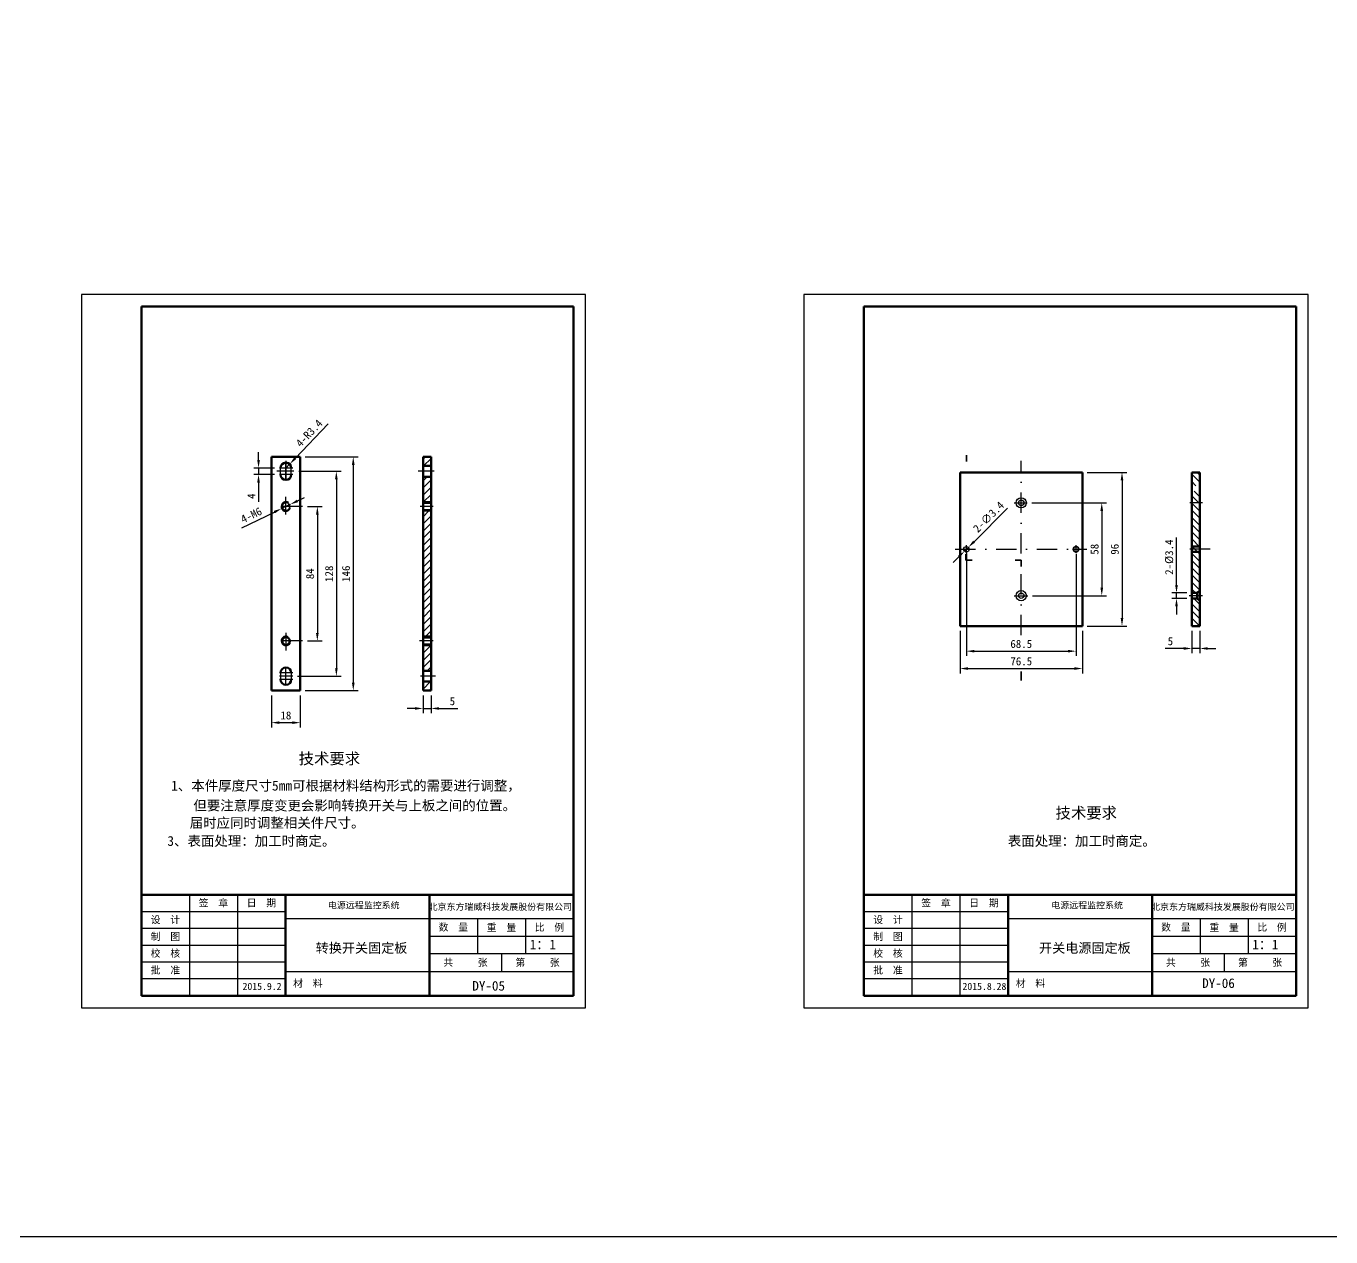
# Model space of a CAD drawing. Header units: millimetres. Extents: x 4100 to 7818, y 1137 to 2652.
# Drawn here: x 6391 to 7207, y 1139 to 1895 of the extents above; entities that cross this region are included whole.
import ezdxf

# ---------------------------------------------------------------- set-up
doc = ezdxf.new("R2010")
doc.units = ezdxf.units.MM
doc.linetypes.add('DASHDOTX2', pattern=[50.8, 25.4, -12.7, 0, -12.7])
doc.layers.get('0').update_dxf_attribs({"lineweight": 50})
doc.layers.get('Defpoints').update_dxf_attribs({"lineweight": 25})
doc.layers.add('1轮廓实线层', color=7, linetype='Continuous')
doc.layers.add('点划线', color=1, linetype='DASHDOTX2', lineweight=30)
doc.layers.add('细实线', color=1, linetype='Continuous', lineweight=30)
doc.styles.get("Standard").update_dxf_attribs({"font": 'SimSun.ttf', "height": 5})
doc.dimstyles.new('ISO-25', dxfattribs={"dimtxt": 8, "dimasz": 20, "dimexe": 5, "dimexo": 0.625, "dimgap": 20, "dimtad": 1, "dimdsep": 46, "dimtxsty": 'Standard', "dimcen": 2.5, "dimclrd": 4, "dimclre": 4, "dimclrt": 4, "dimadec": 0, "dimazin": 0, "dimtfac": 1, "dimtmove": 0, "dimatfit": 3, "dimfxl": 0, "dimarcsym": 0})
pattern_1 = [(45, (-16.6817, 599.2844), (-2.245064, 2.245064), [])]

# ---------------------------------------------------------------- blocks, each defined once
blk = doc.blocks.new('*D14')
at = {"layer": 'Defpoints', "color": 0, "lineweight": -3}
for p in [(7016.68, 1597.37), (7017.18, 1539.37), (7063.39, 1539.37)]:
    blk.add_point(p, dxfattribs=at)
at = {"layer": '细实线', "color": 1, "lineweight": 25}
for p, q in [((7019.68, 1597.37), (7066.39, 1597.37)), ((7063.39, 1592.37), (7063.39, 1544.37)), ((7020.18, 1539.37), (7066.39, 1539.37))]:
    blk.add_line(p, q, dxfattribs=at)
at = {"layer": '细实线', "color": 1, "lineweight": -3}
for points in [[(7062.56, 1592.37), (7064.23, 1592.37), (7063.39, 1597.37)], [(7062.56, 1544.37), (7064.23, 1544.37), (7063.39, 1539.37)]]:
    blk.add_solid(points, dxfattribs=at)
at = {"layer": '细实线', "color": 1, "lineweight": -3, "insert": (7058.89, 1568.37), "char_height": 5, "attachment_point": 5, "rotation": 90}
blk.add_mtext('58', dxfattribs=at)
blk = doc.blocks.new('_None')
blk = doc.blocks.new('*D16')
at = {"layer": 'Defpoints', "color": 0, "lineweight": -3}
for p in [(6550.88, 1593.77), (6556.28, 1596.37)]:
    blk.add_point(p, dxfattribs=at)
at = {"layer": '细实线', "color": 1, "lineweight": 25}
for p, q in [((6560.79, 1598.54), (6565.29, 1600.71)), ((6525.99, 1581.8), (6546.37, 1591.6)), ((6556.28, 1596.37), (6550.88, 1593.77))]:
    blk.add_line(p, q, dxfattribs=at)
at = {"layer": '细实线', "color": 1, "lineweight": -3}
for points in [[(6560.43, 1599.29), (6561.15, 1597.79), (6556.28, 1596.37)], [(6546.01, 1592.36), (6546.73, 1590.85), (6550.88, 1593.77)]]:
    blk.add_solid(points, dxfattribs=at)
at = {"layer": '细实线', "color": 1, "lineweight": -3, "insert": (6531.98, 1589.67), "char_height": 5, "attachment_point": 5, "rotation": 25.69347}
blk.add_mtext('4-M6', dxfattribs=at)
blk = doc.blocks.new('*D18')
at = {"layer": 'Defpoints', "color": 0, "lineweight": -3}
for p in [(6558.63, 1617.07), (6557.85, 1489.07), (6585.1, 1489.07)]:
    blk.add_point(p, dxfattribs=at)
at = {"layer": '细实线', "color": 1, "lineweight": 25}
for p, q in [((6561.63, 1617.07), (6588.1, 1617.07)), ((6585.1, 1612.07), (6585.1, 1494.07)), ((6560.85, 1489.07), (6588.1, 1489.07))]:
    blk.add_line(p, q, dxfattribs=at)
at = {"layer": '细实线', "color": 1, "lineweight": -3}
for points in [[(6584.27, 1612.07), (6585.94, 1612.07), (6585.1, 1617.07)], [(6584.27, 1494.07), (6585.94, 1494.07), (6585.1, 1489.07)]]:
    blk.add_solid(points, dxfattribs=at)
at = {"layer": '细实线', "color": 1, "lineweight": -3, "insert": (6580.6, 1553.07), "char_height": 5, "attachment_point": 5, "rotation": 90}
blk.add_mtext('128', dxfattribs=at)
blk = doc.blocks.new('*D15')
at = {"layer": 'Defpoints', "color": 0, "lineweight": -3}
for p in [(6562.58, 1626.07), (6562.58, 1480.07), (6595.68, 1480.07)]:
    blk.add_point(p, dxfattribs=at)
at = {"layer": '细实线', "color": 1, "lineweight": 25}
for p, q in [((6565.58, 1626.07), (6598.68, 1626.07)), ((6595.68, 1621.07), (6595.68, 1485.07)), ((6565.58, 1480.07), (6598.68, 1480.07))]:
    blk.add_line(p, q, dxfattribs=at)
at = {"layer": '细实线', "color": 1, "lineweight": -3}
for points in [[(6594.84, 1621.07), (6596.51, 1621.07), (6595.68, 1626.07)], [(6594.84, 1485.07), (6596.51, 1485.07), (6595.68, 1480.07)]]:
    blk.add_solid(points, dxfattribs=at)
at = {"layer": '细实线', "color": 1, "lineweight": -3, "insert": (6591.18, 1553.07), "char_height": 5, "attachment_point": 5, "rotation": 90}
blk.add_mtext('146', dxfattribs=at)
blk = doc.blocks.new('*D17')
at = {"layer": 'Defpoints', "color": 0, "lineweight": -3}
for p in [(6563.99, 1595.07), (6563.99, 1511.07), (6573.23, 1511.07)]:
    blk.add_point(p, dxfattribs=at)
at = {"layer": '细实线', "color": 1, "lineweight": 25}
for p, q in [((6566.99, 1595.07), (6576.23, 1595.07)), ((6573.23, 1590.07), (6573.23, 1516.07)), ((6566.99, 1511.07), (6576.23, 1511.07))]:
    blk.add_line(p, q, dxfattribs=at)
at = {"layer": '细实线', "color": 1, "lineweight": -3}
for points in [[(6572.39, 1590.07), (6574.06, 1590.07), (6573.23, 1595.07)], [(6572.39, 1516.07), (6574.06, 1516.07), (6573.23, 1511.07)]]:
    blk.add_solid(points, dxfattribs=at)
at = {"layer": '细实线', "color": 1, "lineweight": -3, "insert": (6568.73, 1553.07), "char_height": 5, "attachment_point": 5, "rotation": 90}
blk.add_mtext('84', dxfattribs=at)
blk = doc.blocks.new('*D19')
at = {"layer": 'Defpoints', "color": 0, "lineweight": -3}
for p in [(6977.63, 1567.17), (6980.04, 1569.57)]:
    blk.add_point(p, dxfattribs=at)
at = {"layer": '细实线', "color": 1, "lineweight": 25}
for p, q in [((7004.59, 1594.13), (6983.57, 1573.11)), ((6977.63, 1567.17), (6980.04, 1569.57)), ((6974.1, 1563.63), (6970.56, 1560.1))]:
    blk.add_line(p, q, dxfattribs=at)
at = {"layer": '细实线', "color": 1, "lineweight": -3}
for points in [[(6982.98, 1573.7), (6984.16, 1572.52), (6980.04, 1569.57)], [(6973.51, 1564.22), (6974.69, 1563.04), (6977.63, 1567.17)]]:
    blk.add_solid(points, dxfattribs=at)
at = {"layer": '细实线', "color": 1, "lineweight": -3, "insert": (6992.66, 1588.57), "char_height": 5, "attachment_point": 5, "rotation": 45.01053}
blk.add_mtext('2-∅3.4', dxfattribs=at)
blk = doc.blocks.new('*D20')
at = {"layer": 'Defpoints', "color": 0, "lineweight": -3}
for p in [(6978.84, 1568.67), (7047.34, 1568.61), (7047.34, 1504.7)]:
    blk.add_point(p, dxfattribs=at)
at = {"layer": '细实线', "color": 1, "lineweight": 25}
for p, q in [((6978.84, 1565.67), (6978.84, 1501.7)), ((7047.34, 1565.61), (7047.34, 1501.7)), ((6983.84, 1504.7), (7042.34, 1504.7))]:
    blk.add_line(p, q, dxfattribs=at)
at = {"layer": '细实线', "color": 1, "lineweight": -3}
for points in [[(6983.84, 1505.53), (6983.84, 1503.87), (6978.84, 1504.7)], [(7042.34, 1505.53), (7042.34, 1503.87), (7047.34, 1504.7)]]:
    blk.add_solid(points, dxfattribs=at)
at = {"layer": '细实线', "color": 1, "lineweight": -3, "insert": (7013.09, 1509.2), "char_height": 5, "attachment_point": 5}
blk.add_mtext('68.5', dxfattribs=at)
blk = doc.blocks.new('*D21')
at = {"layer": 'Defpoints', "color": 0, "lineweight": -3}
for p in [(7051.34, 1616.37), (7051.34, 1520.37), (7076.04, 1520.37)]:
    blk.add_point(p, dxfattribs=at)
at = {"layer": '细实线', "color": 1, "lineweight": 25}
for p, q in [((7054.34, 1616.37), (7079.04, 1616.37)), ((7076.04, 1611.37), (7076.04, 1525.37)), ((7054.34, 1520.37), (7079.04, 1520.37))]:
    blk.add_line(p, q, dxfattribs=at)
at = {"layer": '细实线', "color": 1, "lineweight": -3}
for points in [[(7075.21, 1611.37), (7076.87, 1611.37), (7076.04, 1616.37)], [(7075.21, 1525.37), (7076.87, 1525.37), (7076.04, 1520.37)]]:
    blk.add_solid(points, dxfattribs=at)
at = {"layer": '细实线', "color": 1, "lineweight": -3, "insert": (7071.54, 1568.37), "char_height": 5, "attachment_point": 5, "rotation": 90}
blk.add_mtext('96', dxfattribs=at)
blk = doc.blocks.new('*D22')
at = {"layer": 'Defpoints', "color": 0, "lineweight": -3}
for p in [(6974.84, 1520.37), (7051.34, 1520.37), (7051.34, 1493.85)]:
    blk.add_point(p, dxfattribs=at)
at = {"layer": '细实线', "color": 1, "lineweight": 25}
for p, q in [((6974.84, 1517.37), (6974.84, 1490.85)), ((7051.34, 1517.37), (7051.34, 1490.85)), ((6979.84, 1493.85), (7046.34, 1493.85))]:
    blk.add_line(p, q, dxfattribs=at)
at = {"layer": '细实线', "color": 1, "lineweight": -3}
for points in [[(6979.84, 1494.69), (6979.84, 1493.02), (6974.84, 1493.85)], [(7046.34, 1494.69), (7046.34, 1493.02), (7051.34, 1493.85)]]:
    blk.add_solid(points, dxfattribs=at)
at = {"layer": '细实线', "color": 1, "lineweight": -3, "insert": (7013.09, 1498.35), "char_height": 5, "attachment_point": 5}
blk.add_mtext('76.5', dxfattribs=at)
blk = doc.blocks.new('*D23')
at = {"layer": 'Defpoints', "color": 0, "lineweight": -3}
for p in [(6544.58, 1480.07), (6562.58, 1480.07), (6562.58, 1460.04)]:
    blk.add_point(p, dxfattribs=at)
at = {"layer": '细实线', "color": 1, "lineweight": 25}
for p, q in [((6544.58, 1477.07), (6544.58, 1457.04)), ((6562.58, 1477.07), (6562.58, 1457.04)), ((6549.58, 1460.04), (6557.58, 1460.04))]:
    blk.add_line(p, q, dxfattribs=at)
at = {"layer": '细实线', "color": 1, "lineweight": -3}
for points in [[(6549.58, 1460.87), (6549.58, 1459.21), (6544.58, 1460.04)], [(6557.58, 1460.87), (6557.58, 1459.21), (6562.58, 1460.04)]]:
    blk.add_solid(points, dxfattribs=at)
at = {"layer": '细实线', "color": 1, "lineweight": -3, "insert": (6553.58, 1464.54), "char_height": 5, "attachment_point": 5}
blk.add_mtext('18', dxfattribs=at)
blk = doc.blocks.new('*D25')
at = {"layer": 'Defpoints', "color": 0, "lineweight": -3}
for p in [(6639.28, 1480.07), (6644.28, 1480.07), (6644.28, 1468.91)]:
    blk.add_point(p, dxfattribs=at)
at = {"layer": '细实线', "color": 1, "lineweight": 25}
for p, q in [((6639.28, 1477.07), (6639.28, 1465.91)), ((6644.28, 1477.07), (6644.28, 1465.91)), ((6634.28, 1468.91), (6629.28, 1468.91)), ((6639.28, 1468.91), (6644.28, 1468.91)), ((6649.28, 1468.91), (6660.97, 1468.91))]:
    blk.add_line(p, q, dxfattribs=at)
at = {"layer": '细实线', "color": 1, "lineweight": -3}
for points in [[(6634.28, 1469.74), (6634.28, 1468.08), (6639.28, 1468.91)], [(6649.28, 1469.74), (6649.28, 1468.08), (6644.28, 1468.91)]]:
    blk.add_solid(points, dxfattribs=at)
at = {"layer": '细实线', "color": 1, "lineweight": -3, "insert": (6657.62, 1473.41), "char_height": 5, "attachment_point": 5}
blk.add_mtext('5', dxfattribs=at)
blk = doc.blocks.new('*D50')
at = {"layer": 'Defpoints', "color": 0, "lineweight": -3}
for p in [(7119.65, 1520.37), (7124.65, 1520.37), (7119.65, 1506.38)]:
    blk.add_point(p, dxfattribs=at)
at = {"layer": '细实线', "color": 1, "lineweight": 25}
for p, q in [((7119.65, 1517.37), (7119.65, 1503.38)), ((7124.65, 1517.37), (7124.65, 1503.38)), ((7114.65, 1506.38), (7102.96, 1506.38)), ((7124.65, 1506.38), (7119.65, 1506.38)), ((7129.65, 1506.38), (7134.65, 1506.38))]:
    blk.add_line(p, q, dxfattribs=at)
at = {"layer": '细实线', "color": 1, "lineweight": -3}
for points in [[(7114.65, 1507.21), (7114.65, 1505.55), (7119.65, 1506.38)], [(7129.65, 1507.21), (7129.65, 1505.55), (7124.65, 1506.38)]]:
    blk.add_solid(points, dxfattribs=at)
at = {"layer": '细实线', "color": 1, "lineweight": -3, "insert": (7106.3, 1510.88), "char_height": 5, "attachment_point": 5}
blk.add_mtext('5', dxfattribs=at)
blk = doc.blocks.new('*D51')
at = {"layer": '1轮廓实线层', "color": 1, "lineweight": 25}
for p, q in [((7110.09, 1546.07), (7110.09, 1575.79)), ((7116.65, 1541.07), (7107.09, 1541.07)), ((7110.09, 1537.67), (7110.09, 1541.07)), ((7116.65, 1537.67), (7107.09, 1537.67)), ((7110.09, 1532.67), (7110.09, 1527.67))]:
    blk.add_line(p, q, dxfattribs=at)
at = {"layer": '1轮廓实线层', "color": 1, "lineweight": -3}
for points in [[(7109.25, 1546.07), (7110.92, 1546.07), (7110.09, 1541.07)], [(7109.25, 1532.67), (7110.92, 1532.67), (7110.09, 1537.67)]]:
    blk.add_solid(points, dxfattribs=at)
at = {"layer": 'Defpoints', "color": 0, "lineweight": -3}
for p in [(7110.09, 1541.07), (7119.65, 1541.07), (7119.65, 1537.67)]:
    blk.add_point(p, dxfattribs=at)
at = {"layer": '1轮廓实线层', "color": 1, "lineweight": -3, "insert": (7105.59, 1563.43), "char_height": 5, "attachment_point": 5, "rotation": 90}
blk.add_mtext('2-%%C3.4', dxfattribs=at)
blk = doc.blocks.new('*D145')
at = {"layer": '1轮廓实线层', "color": 1, "lineweight": 25}
for p, q in [((6536.49, 1624.07), (6536.49, 1629.07)), ((6546.55, 1619.07), (6533.49, 1619.07)), ((6546.55, 1615.07), (6533.49, 1615.07)), ((6536.49, 1619.07), (6536.49, 1615.07)), ((6536.49, 1610.07), (6536.49, 1598.02))]:
    blk.add_line(p, q, dxfattribs=at)
at = {"layer": '1轮廓实线层', "color": 1, "lineweight": -3}
for points in [[(6535.66, 1624.07), (6537.32, 1624.07), (6536.49, 1619.07)], [(6535.66, 1610.07), (6537.32, 1610.07), (6536.49, 1615.07)]]:
    blk.add_solid(points, dxfattribs=at)
at = {"layer": 'Defpoints', "color": 0, "lineweight": -3}
for p in [(6536.49, 1615.07), (6549.55, 1619.07), (6549.55, 1615.07)]:
    blk.add_point(p, dxfattribs=at)
at = {"layer": '1轮廓实线层', "color": 1, "lineweight": -3, "insert": (6531.99, 1601.54), "char_height": 5, "attachment_point": 5, "rotation": 90}
blk.add_mtext('4', dxfattribs=at)
blk = doc.blocks.new('*D146')
at = {"layer": '1轮廓实线层', "color": 1, "lineweight": 25}
for p, q in [((6579.92, 1646.79), (6559.36, 1625.16)), ((6553.58, 1619.07), (6555.92, 1621.54))]:
    blk.add_line(p, q, dxfattribs=at)
at = {"layer": '1轮廓实线层', "color": 1, "lineweight": -3}
blk.add_solid([(6558.76, 1625.74), (6559.97, 1624.59), (6555.92, 1621.54)], dxfattribs=at)
at = {"layer": 'Defpoints', "color": 0, "lineweight": -3}
for p in [(6553.58, 1619.07), (6555.92, 1621.54)]:
    blk.add_point(p, dxfattribs=at)
at = {"layer": '1轮廓实线层', "color": 1, "lineweight": -3, "insert": (6568.1, 1640.89), "char_height": 5, "attachment_point": 5, "rotation": 46.45902}
blk.add_mtext('4-R3.4', dxfattribs=at)
blk = doc.blocks.new('*D176')
at = {"layer": '1轮廓实线层', "color": 1, "lineweight": 25}
for p, q in [((5867.72, 2304.69), (5867.72, 2316.55)), ((5877.92, 2299.69), (5864.72, 2299.69)), ((5867.72, 2293.69), (5867.72, 2299.69)), ((5877.34, 2293.69), (5864.72, 2293.69)), ((5867.72, 2288.69), (5867.72, 2283.69))]:
    blk.add_line(p, q, dxfattribs=at)
at = {"layer": '1轮廓实线层', "color": 1, "lineweight": -3}
for points in [[(5866.88, 2304.69), (5868.55, 2304.69), (5867.72, 2299.69)], [(5866.88, 2288.69), (5868.55, 2288.69), (5867.72, 2293.69)]]:
    blk.add_solid(points, dxfattribs=at)
at = {"layer": 'Defpoints', "color": 0, "lineweight": -3}
for p in [(5867.72, 2299.69), (5880.92, 2299.69), (5880.34, 2293.69), (6562.58, 1626.07), (6562.58, 1480.07), (6595.68, 1480.07)]:
    blk.add_point(p, dxfattribs=at)
at = {"layer": '细实线', "color": 1, "lineweight": 25}
for p, q in [((6565.58, 1626.07), (6598.68, 1626.07)), ((6595.68, 1621.07), (6595.68, 1485.07)), ((6565.58, 1480.07), (6598.68, 1480.07))]:
    blk.add_line(p, q, dxfattribs=at)
at = {"layer": '细实线', "color": 1, "lineweight": -3}
for points in [[(6594.84, 1621.07), (6596.51, 1621.07), (6595.68, 1626.07)], [(6594.84, 1485.07), (6596.51, 1485.07), (6595.68, 1480.07)]]:
    blk.add_solid(points, dxfattribs=at)
at = {"layer": '1轮廓实线层', "color": 1, "lineweight": -3, "insert": (5863.22, 2313.12), "char_height": 5, "attachment_point": 5, "rotation": 90}
blk.add_mtext('6', dxfattribs=at)
at = {"layer": '细实线', "color": 1, "lineweight": -3, "insert": (6591.18, 1553.07), "char_height": 5, "attachment_point": 5, "rotation": 90}
blk.add_mtext('146', dxfattribs=at)
blk = doc.blocks.new('*D178')
at = {"layer": '1轮廓实线层', "color": 1, "lineweight": 25}
for p, q in [((5883.92, 2306.14), (5883.92, 2318.91)), ((5888.92, 2315.91), (5903.92, 2315.91)), ((5908.92, 2306.14), (5908.92, 2318.91))]:
    blk.add_line(p, q, dxfattribs=at)
at = {"layer": '1轮廓实线层', "color": 1, "lineweight": -3}
for points in [[(5888.92, 2316.75), (5888.92, 2315.08), (5883.92, 2315.91)], [(5903.92, 2316.75), (5903.92, 2315.08), (5908.92, 2315.91)]]:
    blk.add_solid(points, dxfattribs=at)
at = {"layer": 'Defpoints', "color": 0, "lineweight": -3}
for p in [(5908.92, 2315.91), (5883.92, 2303.14), (5908.92, 2303.14), (6563.99, 1595.07), (6563.99, 1511.07), (6573.23, 1511.07)]:
    blk.add_point(p, dxfattribs=at)
at = {"layer": '细实线', "color": 1, "lineweight": 25}
for p, q in [((6566.99, 1595.07), (6576.23, 1595.07)), ((6573.23, 1590.07), (6573.23, 1516.07)), ((6566.99, 1511.07), (6576.23, 1511.07))]:
    blk.add_line(p, q, dxfattribs=at)
at = {"layer": '细实线', "color": 1, "lineweight": -3}
for points in [[(6572.39, 1590.07), (6574.06, 1590.07), (6573.23, 1595.07)], [(6572.39, 1516.07), (6574.06, 1516.07), (6573.23, 1511.07)]]:
    blk.add_solid(points, dxfattribs=at)
at = {"layer": '1轮廓实线层', "color": 1, "lineweight": -3, "insert": (5896.42, 2320.41), "char_height": 5, "attachment_point": 5}
blk.add_mtext('25', dxfattribs=at)
at = {"layer": '细实线', "color": 1, "lineweight": -3, "insert": (6568.73, 1553.07), "char_height": 5, "attachment_point": 5, "rotation": 90}
blk.add_mtext('84', dxfattribs=at)

msp = doc.modelspace()

# ---------------------------------------------------------------- hatches: boundary and pattern name
at = {"layer": '细实线', "lineweight": -3}
h = msp.add_hatch(dxfattribs=at)
h.set_pattern_fill('ANSI31', color=256, style=0)
h.set_pattern_definition(pattern_1)
h.paths.add_polyline_path([(6644.277, 1626.073), (6639.277, 1626.073), (6639.277, 1620.473), (6644.277, 1620.473)])
h.paths.add_polyline_path([(6644.277, 1613.673), (6639.277, 1613.673), (6639.277, 1598.073), (6644.277, 1598.073)])
h = msp.add_hatch(dxfattribs=at)
h.set_pattern_fill('ANSI31', color=256, style=0)
h.set_pattern_definition([(135, (11478.8176, -40.9246), (2.245064, 2.245064), [])])
h.paths.add_polyline_path([(7119.651, 1616.371), (7124.651, 1616.371), (7124.651, 1608.071), (7119.651, 1608.071)])
h.paths.add_polyline_path([(7119.651, 1597.371), (7124.651, 1597.371), (7124.651, 1568.371), (7119.651, 1568.371)])
h.paths.add_polyline_path([(7119.651, 1604.671), (7124.651, 1604.671), (7124.651, 1597.371), (7119.651, 1597.371)])
h.paths.add_polyline_path([(7119.651, 1568.371), (7124.651, 1568.371), (7124.651, 1542.571), (7123.051, 1541.071), (7119.651, 1541.071)])
h.paths.add_polyline_path([(7119.651, 1537.671), (7123.051, 1537.671), (7124.651, 1536.171), (7124.651, 1530.371), (7119.651, 1530.371)])
h.paths.add_polyline_path([(7119.651, 1530.371), (7124.651, 1530.371), (7124.651, 1520.371), (7119.651, 1520.371)])
h = msp.add_hatch(dxfattribs=at)
h.set_pattern_fill('ANSI31', color=256, style=0)
h.set_pattern_definition(pattern_1)
h.paths.add_polyline_path([(6639.277, 1592.073), (6639.277, 1514.073), (6644.277, 1514.073), (6644.277, 1592.073)])
h = msp.add_hatch(dxfattribs=at)
h.set_pattern_fill('ANSI31', color=256, style=0)
h.set_pattern_definition(pattern_1)
h.paths.add_polyline_path([(6639.277, 1508.073), (6639.277, 1492.473), (6644.277, 1492.473), (6644.277, 1508.073)])
h.paths.add_polyline_path([(6639.277, 1485.673), (6639.277, 1480.073), (6644.277, 1480.073), (6644.277, 1485.673)])

# ---------------------------------------------------------------- linework, layer by layer
at = {"ltscale": 2}
for p, q in [((6463.306, 1719.926), (6463.306, 1289.426)), ((6733.306, 1719.926), (6463.306, 1719.926)), ((6733.306, 1719.926), (6733.306, 1289.426)), ((7184.807, 1719.926), (6914.807, 1719.926)), ((6914.807, 1719.926), (6914.807, 1289.426)), ((7184.807, 1719.926), (7184.807, 1289.426)), ((6733.306, 1352.426), (6463.306, 1352.426)), ((6553.306, 1352.426), (6553.306, 1289.426)), ((6643.306, 1352.426), (6643.306, 1289.426)), ((7184.807, 1352.426), (6914.807, 1352.426)), ((7004.807, 1352.426), (7004.807, 1289.426)), ((7094.807, 1352.426), (7094.807, 1289.426)), ((6733.306, 1289.426), (6463.306, 1289.426)), ((7184.807, 1289.426), (6914.807, 1289.426))]:
    msp.add_line(p, q, dxfattribs=at)
at = {"color": 0, "linetype": 'ByBlock', "lineweight": 50, "ltscale": 2}
for p, q in [((6544.578, 1480.073), (6544.578, 1626.073)), ((6562.578, 1626.073), (6544.578, 1626.073)), ((6562.578, 1480.073), (6562.578, 1626.073)), ((6644.277, 1626.073), (6639.277, 1626.073)), ((6639.277, 1480.073), (6639.277, 1626.073)), ((6644.277, 1480.073), (6644.277, 1626.073)), ((6644.277, 1480.073), (6644.277, 1626.073)), ((6644.277, 1620.473), (6639.277, 1620.473)), ((6974.836, 1520.371), (6974.836, 1616.371)), ((6974.836, 1616.371), (7051.336, 1616.371)), ((7051.336, 1520.371), (7051.336, 1616.371)), ((7124.651, 1616.371), (7119.651, 1616.371)), ((7119.651, 1520.371), (7119.651, 1616.371)), ((7124.651, 1520.371), (7124.651, 1616.371)), ((6644.277, 1613.673), (6639.277, 1613.673)), ((6644.277, 1597.323), (6639.277, 1597.323)), ((6644.277, 1592.823), (6639.277, 1592.823)), ((7124.651, 1570.071), (7119.651, 1570.071)), ((7124.651, 1566.671), (7119.651, 1566.671)), ((7123.051, 1541.071), (7119.651, 1541.071)), ((7124.651, 1542.571), (7123.051, 1541.071)), ((7123.051, 1541.071), (7123.051, 1537.671)), ((7123.051, 1537.671), (7119.651, 1537.671)), ((7124.651, 1536.171), (7123.051, 1537.671)), ((6974.836, 1520.371), (7051.336, 1520.371)), ((7124.651, 1520.371), (7119.651, 1520.371)), ((6644.277, 1513.323), (6639.277, 1513.323)), ((6644.277, 1508.823), (6639.277, 1508.823)), ((6644.277, 1492.473), (6639.277, 1492.473)), ((6644.277, 1485.673), (6639.277, 1485.673)), ((6562.578, 1480.073), (6544.578, 1480.073)), ((6644.277, 1480.073), (6639.277, 1480.073))]:
    msp.add_line(p, q, dxfattribs=at)
at = {"color": 0, "linetype": 'ByBlock', "lineweight": 35, "ltscale": 2}
for p, q in [((6978.836, 1623.263), (6978.836, 1627.157)), ((6978.456, 1561.475), (6978.456, 1565.369)), ((6978.456, 1561.475), (6982.35, 1561.475)), ((6978.836, 1561.475), (6978.836, 1565.369)), ((7013.086, 1561.475), (7009.192, 1561.475)), ((7013.086, 1561.475), (7013.086, 1557.581)), ((7013.086, 1491.969), (7013.086, 1486.372))]:
    msp.add_line(p, q, dxfattribs=at)
at = {"color": 0, "linetype": 'ByBlock', "lineweight": -3, "ltscale": 2}
for centre, radius in [((7013.086, 1597.371), 3.2), ((7013.086, 1597.371), 1.7), ((6978.836, 1568.371), 1.7), ((7013.086, 1539.371), 3.2), ((7013.086, 1539.371), 1.7)]:
    msp.add_circle(centre, radius, dxfattribs=at)
at = {"color": 0, "linetype": 'ByBlock', "lineweight": 35, "ltscale": 2}
for centre, radius in [((6553.578, 1595.073), 2.404), ((7047.336, 1568.371), 1.7)]:
    msp.add_circle(centre, radius, dxfattribs=at)
at = {"color": 0, "linetype": 'ByBlock', "lineweight": 50, "ltscale": 2}
msp.add_circle((6553.578, 1511.073), 2.404, dxfattribs=at)
for centre, start, end in [((6553.578, 1619.073), 0, 180), ((6553.578, 1615.073), 180, 0), ((6553.578, 1491.073), 0, 180), ((6553.578, 1487.073), 180, 0)]:
    msp.add_arc(centre, 3.4, start, end, dxfattribs=at)
at = {"layer": '1轮廓实线层', "lineweight": -3}
for p, q in [((6550.178, 1615.073), (6550.178, 1619.073)), ((6556.978, 1615.073), (6556.978, 1619.073)), ((6550.178, 1491.073), (6550.178, 1487.073)), ((6556.978, 1491.073), (6556.978, 1487.073))]:
    msp.add_line(p, q, dxfattribs=at)
msp.add_lwpolyline([(5394.694, 2564.806), (7818.287, 2564.806), (7818.287, 1138.783), (5394.694, 1138.783)], close=True, dxfattribs=at)
at = {"layer": '点划线', "lineweight": -3, "ltscale": 0.5}
for p, q in [((6553.578, 1623.695), (6553.578, 1611.328)), ((7013.086, 1514.695), (7013.086, 1623.594)), ((6558.629, 1617.073), (6547.833, 1617.073)), ((6557.846, 1619.073), (6549.549, 1619.073)), ((6557.846, 1617.073), (6549.549, 1617.073)), ((6557.846, 1615.073), (6549.549, 1615.073)), ((6553.578, 1611.555), (6553.578, 1622.159)), ((6646.162, 1617.073), (6636.192, 1617.073)), ((6553.578, 1590.028), (6553.578, 1601.11)), ((6563.986, 1595.073), (6547.449, 1595.073)), ((6645.684, 1595.073), (6637.461, 1595.073)), ((7008.752, 1597.371), (7016.683, 1597.371)), ((7126.359, 1597.371), (7118.427, 1597.371)), ((6971.841, 1568.371), (7054.005, 1568.371)), ((6976.47, 1568.371), (6981.374, 1568.371)), ((6978.836, 1565.956), (6978.836, 1570.943)), ((7045.036, 1568.371), (7049.951, 1568.371)), ((7047.336, 1566.137), (7047.336, 1570.889)), ((7131.149, 1568.371), (7114.519, 1568.371)), ((7008.752, 1539.371), (7016.683, 1539.371)), ((7008.821, 1539.371), (7017.181, 1539.371)), ((7126.289, 1539.371), (7117.93, 1539.371)), ((7126.359, 1539.371), (7118.427, 1539.371)), ((6563.986, 1511.073), (6547.449, 1511.073)), ((6553.578, 1516.117), (6553.578, 1505.035)), ((6645.684, 1511.073), (6637.001, 1511.073)), ((6645.684, 1511.073), (6637.461, 1511.073)), ((6553.578, 1484.023), (6553.578, 1494.818)), ((6557.846, 1491.073), (6549.549, 1491.073)), ((6557.846, 1489.073), (6549.549, 1489.073)), ((6557.846, 1487.073), (6549.549, 1487.073)), ((6647.068, 1489.073), (6637.638, 1489.073))]:
    msp.add_line(p, q, dxfattribs=at)
at = {"layer": '点划线', "color": 3, "lineweight": -3, "ltscale": 0.5}
for p, q in [((6644.277, 1598.073), (6639.277, 1598.073)), ((6644.277, 1592.073), (6639.277, 1592.073)), ((6644.277, 1514.073), (6639.277, 1514.073)), ((6644.277, 1508.073), (6639.277, 1508.073))]:
    msp.add_line(p, q, dxfattribs=at)
at = {"layer": '细实线', "color": 1, "ltscale": 2}
for p, q in [((6493.306, 1352.426), (6493.306, 1289.426)), ((6523.306, 1352.426), (6523.306, 1289.426)), ((6944.807, 1352.426), (6944.807, 1289.426)), ((6974.807, 1352.426), (6974.807, 1289.426)), ((6553.306, 1341.926), (6463.306, 1341.926)), ((6733.306, 1337.426), (6553.306, 1337.426)), ((6673.306, 1337.426), (6673.306, 1315.526)), ((6703.306, 1337.426), (6703.306, 1315.526)), ((7004.807, 1341.926), (6914.807, 1341.926)), ((7184.807, 1337.426), (7004.807, 1337.426)), ((7124.807, 1337.426), (7124.807, 1315.526)), ((7154.807, 1337.426), (7154.807, 1315.526)), ((6553.306, 1331.426), (6463.306, 1331.426)), ((7004.807, 1331.426), (6914.807, 1331.426)), ((6553.306, 1320.926), (6463.306, 1320.926)), ((6733.306, 1326.476), (6643.306, 1326.476)), ((7004.807, 1320.926), (6914.807, 1320.926)), ((7184.807, 1326.476), (7094.807, 1326.476)), ((6733.306, 1315.526), (6643.306, 1315.526)), ((6688.306, 1315.526), (6688.306, 1304.426)), ((7184.807, 1315.526), (7094.807, 1315.526)), ((7139.807, 1315.526), (7139.807, 1304.426)), ((6553.306, 1310.426), (6463.306, 1310.426)), ((7004.807, 1310.426), (6914.807, 1310.426)), ((6553.306, 1299.926), (6463.306, 1299.926)), ((6553.306, 1299.926), (6463.306, 1299.926)), ((6553.306, 1299.926), (6463.306, 1299.926)), ((6733.306, 1304.426), (6553.306, 1304.426)), ((7004.807, 1299.926), (6914.807, 1299.926)), ((7004.807, 1299.926), (6914.807, 1299.926)), ((7004.807, 1299.926), (6914.807, 1299.926)), ((7184.807, 1304.426), (7004.807, 1304.426))]:
    msp.add_line(p, q, dxfattribs=at)
for points in [[(6425.806, 1281.926), (6740.806, 1281.926), (6740.806, 1727.426), (6425.806, 1727.426)], [(6877.307, 1281.926), (7192.307, 1281.926), (7192.307, 1727.426), (6877.307, 1727.426)]]:
    msp.add_lwpolyline(points, close=True, dxfattribs=at)
at = {"layer": '细实线', "color": 3, "lineweight": -3}
for centre, start in [((6553.578, 1595.073), 54.570728), ((6553.578, 1511.073), 62.887007)]:
    msp.add_arc(centre, 3, start, 338.081323, dxfattribs=at)

# ---------------------------------------------------------------- texts
at = {"ltscale": 2, "char_height": 4.5}
for s, insert, width, attachment_point in [('签  章', (6508.306, 1347.176), 30, 5), ('日  期', (6538.306, 1347.176), 30, 5), ('签  章', (6959.807, 1347.176), 30, 5), ('日  期', (6989.807, 1347.176), 30, 5), ('设  计', (6478.306, 1336.676), 30, 5), ('设  计', (6929.807, 1336.676), 30, 5), ('制  图', (6478.306, 1326.176), 30, 5), ('数  量', (6658.201, 1332.003), 28.68345, 5), ('重  量', (6688.306, 1331.951), 30, 5), ('比  例', (6718.306, 1331.951), 30, 5), ('制  图', (6929.807, 1326.176), 30, 5), ('数  量', (7109.702, 1332.003), 28.68345, 5), ('重  量', (7139.807, 1331.951), 30, 5), ('比  例', (7169.807, 1331.951), 30, 5), ('校  核', (6478.306, 1315.676), 30, 5), ('共     张', (6665.806, 1309.976), 45, 5), ('第     张', (6710.806, 1309.976), 45, 5), ('校  核', (6929.807, 1315.676), 30, 5), ('共     张', (7117.307, 1309.976), 45, 5), ('第     张', (7162.307, 1309.976), 45, 5), ('批  准', (6478.306, 1305.176), 30, 5), ('批  准', (6929.807, 1305.176), 30, 5), ('材  料', (6558.144, 1296.926), 90, 4), ('材  料', (7009.646, 1296.926), 90, 4)]:
    msp.add_mtext(s, dxfattribs=dict(at, insert=insert, width=width, attachment_point=attachment_point))
at = {"lineweight": -3, "ltscale": 2, "char_height": 5.04, "width": 47.64418, "attachment_point": 5}
for s, insert in [('{\\H0.8889x;2015.9.2}', (6538.684, 1295.252)), ('{\\H0.8889x;2015.8.28}', (6990.07, 1295.252))]:
    msp.add_mtext(s, dxfattribs=dict(at, insert=insert))
at = {"layer": '细实线'}
for s, p in [('1：1', (6705.938, 1318.461)), ('1：1', (7157.439, 1318.461)), ('DY-05', (6670.09, 1292.637)), ('DY-06', (7126.136, 1294.305))]:
    msp.add_text(s, height=6, dxfattribs=at).set_placement(p)
at = {"layer": '细实线', "lineweight": -3, "attachment_point": 5}
for s, insert, char_height, width in [('技术要求', (6580.79, 1437.19), 7.04, 105.6), ('\\pt18.4742,67.7075,123.083;1、本件厚度尺寸5mm可根据材料结构形式的需要进行调整，', (6591.076, 1420.26), 6.16, 343.68552), ('\\pt18.4742,67.7075,123.083;但要注意厚度变更会影响转换开关与上板之间的位置。', (6596.583, 1407.938), 6.16, 343.68552), ('技术要求', (7053.723, 1403.277), 7.04, 105.6), ('届时应同时调整相关件尺寸。', (6548.081, 1397.091), 6.16, 125.18177), ('3、表面处理：加工时商定。', (6531.995, 1385.807), 6.16, 125.18177), ('表面处理：加工时商定。', (7050.909, 1385.807), 6.16, 125.18177), ('{\\H0.5952x;电源远程监控系统}', (6602.243, 1345.738), 6.72, 142.84231), ('{\\H0.5952x;电源远程监控系统}', (7054.26, 1345.738), 6.72, 142.84231), ('{\\H0.5952x;转换开关固定板}', (6600.83, 1318.94), 10.08, 201.6), ('{\\H0.5952x;开关电源固定板}', (7052.848, 1318.94), 10.08, 201.6)]:
    msp.add_mtext(s, dxfattribs=dict(at, insert=insert, char_height=char_height, width=width))
at = {"layer": '细实线', "lineweight": 100, "char_height": 4, "width": 90, "attachment_point": 5}
for insert in [(6687.547, 1344.756), (7139.048, 1344.756)]:
    msp.add_mtext('北京东方瑞威科技发展股份有限公司', dxfattribs=dict(at, insert=insert))

# ---------------------------------------------------------------- dimensions: what is measured, and where the dimension line sits
at = {"layer": '1轮廓实线层', "lineweight": -3}
for base, p1, p2, picture, middle in [((5867.718, 2299.694), (5880.343, 2293.694), (5880.924, 2299.694), '*D176', (5863.218, 2313.124)), ((6536.49, 1615.073), (6549.549, 1619.073), (6549.549, 1615.073), '*D145', (6531.99, 1601.545))]:
    dim = msp.add_linear_dim(base=base, p1=p1, p2=p2, angle=90, dimstyle='ISO-25', override={"dimtxt": 5, "dimasz": 5, "dimexe": 3, "dimexo": 3, "dimgap": 2, "dimdec": 1, "dimclrd": 1, "dimclre": 1, "dimclrt": 1, "dimtp": 0.1, "dimtm": 0.1, "dimtdec": 1, "dimldrblk": 'None', "dimlwd": 25, "dimlwe": 25}, dxfattribs=at)
    dim.commit()
    dim.dimension.update_dxf_attribs({"geometry": picture, "text_midpoint": middle})
dim = msp.add_linear_dim(base=(5908.924, 2315.914), p1=(5883.924, 2303.142), p2=(5908.924, 2303.142), dimstyle='ISO-25', override={"dimtxt": 5, "dimasz": 5, "dimexe": 3, "dimexo": 3, "dimgap": 2, "dimdec": 1, "dimclrd": 1, "dimclre": 1, "dimclrt": 1, "dimtp": 0.1, "dimtm": 0.1, "dimtdec": 1, "dimldrblk": 'None', "dimlwd": 25, "dimlwe": 25}, dxfattribs=at)
dim.commit()
dim.dimension.update_dxf_attribs({"geometry": '*D178', "text_midpoint": (5896.424, 2320.414)})
dim = msp.add_radius_dim(center=(6553.578, 1619.073), mpoint=(6555.921, 1621.537), text='4-<>', dimstyle='ISO-25', override={"dimtxt": 5, "dimasz": 5, "dimexe": 3, "dimexo": 3, "dimgap": 2, "dimdec": 1, "dimclrd": 1, "dimclre": 1, "dimclrt": 1, "dimtp": 0.1, "dimtm": 0.1, "dimtdec": 1, "dimldrblk": 'None', "dimlwd": 25, "dimlwe": 25}, dxfattribs=at)
dim.commit()
dim.dimension.update_dxf_attribs({"geometry": '*D146', "text_midpoint": (6568.101, 1640.887)})
dim = msp.add_linear_dim(base=(7110.087, 1541.071), p1=(7119.651, 1537.671), p2=(7119.651, 1541.071), angle=90, text='2-%%C<>', dimstyle='ISO-25', override={"dimtxt": 5, "dimasz": 5, "dimexe": 3, "dimexo": 3, "dimgap": 2, "dimdec": 1, "dimclrd": 1, "dimclre": 1, "dimclrt": 1, "dimtp": 0.1, "dimtm": 0.1, "dimtdec": 1, "dimldrblk": 'None', "dimlwd": 25, "dimlwe": 25}, dxfattribs=at)
dim.commit()
dim.dimension.update_dxf_attribs({"geometry": '*D51', "text_midpoint": (7105.587, 1563.432)})
at = {"layer": '细实线', "lineweight": -3}
for base, p1, p2, angle, picture, middle in [((6595.676, 1480.073), (6562.578, 1626.073), (6562.578, 1480.073), 90, '*D15', (6591.176, 1553.073)), ((6585.103, 1489.073), (6558.629, 1617.073), (6557.846, 1489.073), 90, '*D18', (6580.603, 1553.073)), ((7076.041, 1520.371), (7051.336, 1616.371), (7051.336, 1520.371), 90, '*D21', (7071.541, 1568.371)), ((6573.227, 1511.073), (6563.986, 1595.073), (6563.986, 1511.073), 90, '*D17', (6568.727, 1553.073)), ((7063.395, 1539.371), (7016.683, 1597.371), (7017.181, 1539.371), 90, '*D14', (7058.895, 1568.371)), ((7119.651, 1506.379), (7124.651, 1520.371), (7119.651, 1520.371), 180, '*D50', (7106.304, 1510.879))]:
    dim = msp.add_linear_dim(base=base, p1=p1, p2=p2, angle=angle, dimstyle='ISO-25', override={"dimtxt": 5, "dimasz": 5, "dimexe": 3, "dimexo": 3, "dimgap": 2, "dimdec": 1, "dimclrd": 1, "dimclre": 1, "dimclrt": 1, "dimtp": 0.1, "dimtm": 0.1, "dimtdec": 1, "dimldrblk": 'None', "dimlwd": 25, "dimlwe": 25}, dxfattribs=at)
    dim.commit()
    dim.dimension.update_dxf_attribs({"geometry": picture, "text_midpoint": middle})
for p1, p2, text, picture, middle in [((6556.282, 1596.373), (6550.875, 1593.772), '4-M6', '*D16', (6531.978, 1589.674)), ((6977.634, 1567.168), (6980.038, 1569.573), '2-<>', '*D19', (6992.664, 1588.569))]:
    dim = msp.add_diameter_dim_2p(p1=p1, p2=p2, text=text, dimstyle='ISO-25', override={"dimtxt": 5, "dimasz": 5, "dimexe": 3, "dimexo": 3, "dimgap": 2, "dimdec": 1, "dimclrd": 1, "dimclre": 1, "dimclrt": 1, "dimtp": 0.1, "dimtm": 0.1, "dimtdec": 1, "dimldrblk": 'None', "dimlwd": 25, "dimlwe": 25}, dxfattribs=at)
    dim.commit()
    dim.dimension.update_dxf_attribs({"geometry": picture, "text_midpoint": middle})
for base, p1, p2, picture, middle in [((7047.336, 1504.701), (6978.836, 1568.667), (7047.336, 1568.61), '*D20', (7013.086, 1509.201)), ((7051.336, 1493.854), (6974.836, 1520.371), (7051.336, 1520.371), '*D22', (7013.086, 1498.354)), ((6562.578, 1460.04), (6544.578, 1480.073), (6562.578, 1480.073), '*D23', (6553.578, 1464.54)), ((6644.277, 1468.909), (6639.277, 1480.073), (6644.277, 1480.073), '*D25', (6657.624, 1473.409))]:
    dim = msp.add_linear_dim(base=base, p1=p1, p2=p2, dimstyle='ISO-25', override={"dimtxt": 5, "dimasz": 5, "dimexe": 3, "dimexo": 3, "dimgap": 2, "dimdec": 1, "dimclrd": 1, "dimclre": 1, "dimclrt": 1, "dimtp": 0.1, "dimtm": 0.1, "dimtdec": 1, "dimldrblk": 'None', "dimlwd": 25, "dimlwe": 25}, dxfattribs=at)
    dim.commit()
    dim.dimension.update_dxf_attribs({"geometry": picture, "text_midpoint": middle})

doc.saveas('drawing.dxf')
